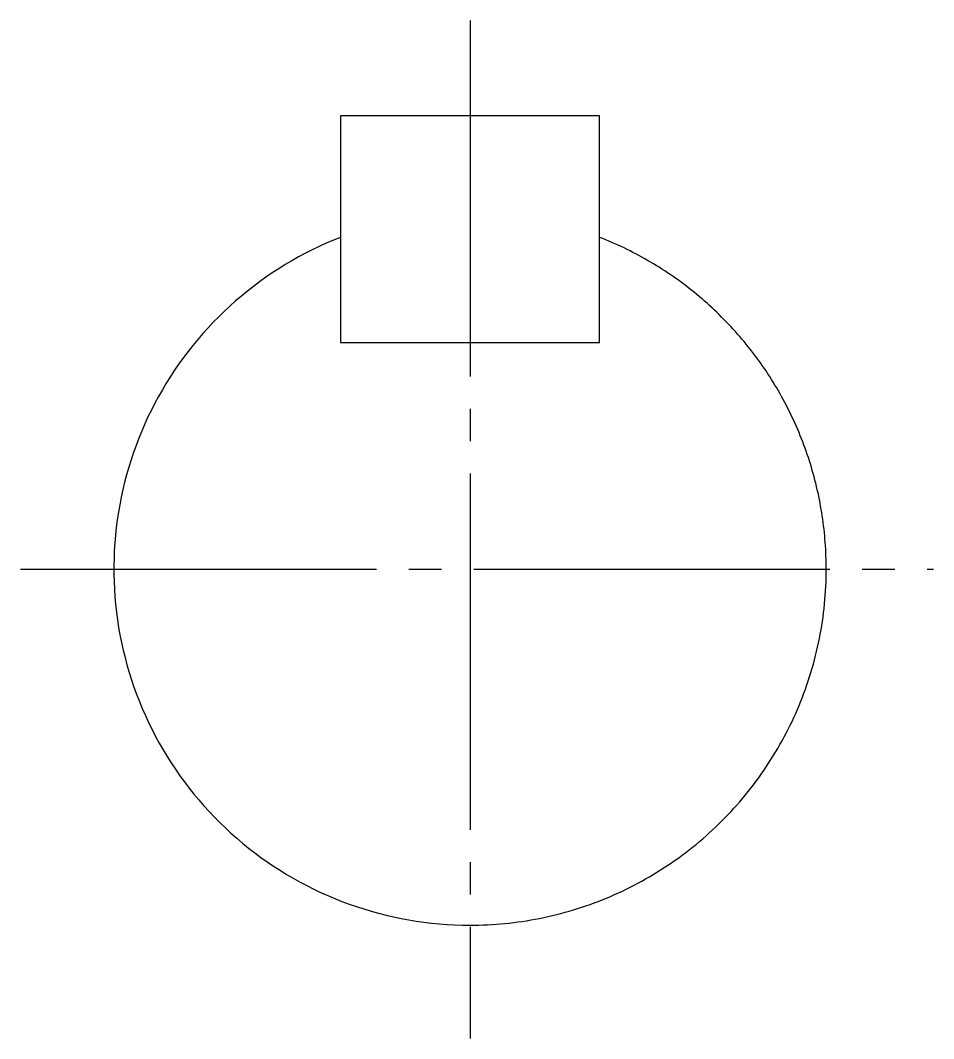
# Model space of a CAD drawing. Extents: x 0 to 661, y 0 to 384.
# Drawn here: x 469.5 to 497.7, y 50.5 to 81.95 of the extents above; entities that cross this region are included whole.
import ezdxf

# ---------------------------------------------------------------- set-up
doc = ezdxf.new("R2010")
doc.units = 0
doc.linetypes.add('DASH_CENTER', pattern=[14, 11, -1, 1, -1])
doc.layers.get('0').update_dxf_attribs({"linetype": 'CONTINUOUS'})

msp = doc.modelspace()

# ---------------------------------------------------------------- linework, layer by layer
at = {"color": 1, "linetype": 'DASH_CENTER'}
for p, q in [((483.389, 81.951), (483.389, 50.496)), ((469.503, 65), (497.705, 65))]:
    msp.add_line(p, q, dxfattribs=at)
at = {"color": 7, "linetype": 'CONTINUOUS'}
for p, q in [((479.389, 79), (479.389, 72)), ((487.389, 79), (479.389, 79)), ((487.389, 75.314), (487.389, 79)), ((487.389, 72), (487.389, 75.314)), ((479.389, 72), (487.389, 72))]:
    msp.add_line(p, q, dxfattribs=at)
for points in [[(479.389, 75.247, 0), (479.168, 75.158, 0), (478.949, 75.064, 0), (478.733, 74.966, 0), (478.518, 74.863, 0), (478.306, 74.755, 0), (478.096, 74.643, 0), (477.889, 74.526, 0), (477.684, 74.405, 0), (477.482, 74.279, 0), (477.282, 74.149, 0), (477.086, 74.015, 0), (476.892, 73.877, 0), (476.702, 73.734, 0), (476.515, 73.587, 0), (476.33, 73.436, 0), (476.149, 73.282, 0), (475.972, 73.123, 0), (475.798, 72.961, 0), (475.628, 72.795, 0), (475.461, 72.625, 0), (475.298, 72.452, 0), (475.138, 72.275, 0), (474.983, 72.095, 0), (474.831, 71.911, 0), (474.684, 71.725, 0), (474.54, 71.535, 0), (474.401, 71.342, 0), (474.266, 71.146, 0), (474.135, 70.947, 0), (474.009, 70.745, 0), (473.887, 70.541, 0), (473.769, 70.334, 0), (473.656, 70.125, 0), (473.547, 69.913, 0), (473.443, 69.699, 0), (473.344, 69.483, 0), (473.249, 69.264, 0), (473.159, 69.044, 0), (473.074, 68.822, 0), (472.994, 68.598, 0), (472.919, 68.372, 0), (472.848, 68.144, 0), (472.782, 67.916, 0), (472.722, 67.686, 0), (472.666, 67.454, 0), (472.616, 67.222, 0), (472.57, 66.988, 0), (472.53, 66.754, 0), (472.494, 66.518, 0), (472.464, 66.282, 0), (472.439, 66.046, 0), (472.419, 65.808, 0), (472.404, 65.571, 0), (472.394, 65.333, 0), (472.389, 65.095, 0), (472.39, 64.857, 0), (472.396, 64.619, 0), (472.406, 64.381, 0), (472.422, 64.144, 0), (472.443, 63.907, 0), (472.47, 63.67, 0), (472.501, 63.434, 0), (472.537, 63.199, 0), (472.579, 62.965, 0), (472.625, 62.731, 0), (472.677, 62.499, 0), (472.734, 62.268, 0), (472.795, 62.038, 0), (472.862, 61.81, 0), (472.933, 61.583, 0), (473.01, 61.357, 0), (473.091, 61.133, 0), (473.177, 60.912, 0), (473.268, 60.692, 0), (473.363, 60.474, 0), (473.464, 60.258, 0), (473.569, 60.044, 0), (473.678, 59.833, 0), (473.792, 59.624, 0), (473.911, 59.418, 0), (474.034, 59.214, 0), (474.161, 59.013, 0), (474.293, 58.815, 0), (474.429, 58.619, 0), (474.569, 58.427, 0), (474.713, 58.238, 0), (474.861, 58.051, 0), (475.014, 57.869, 0), (475.17, 57.689, 0), (475.33, 57.513, 0), (475.494, 57.34, 0), (475.662, 57.171, 0), (475.833, 57.006, 0), (476.007, 56.844, 0), (476.186, 56.687, 0), (476.367, 56.533, 0), (476.552, 56.383, 0), (476.74, 56.237, 0), (476.931, 56.095, 0), (477.125, 55.958, 0), (477.322, 55.824, 0), (477.522, 55.695, 0), (477.725, 55.57, 0), (477.93, 55.45, 0), (478.138, 55.334, 0), (478.349, 55.223, 0), (478.561, 55.116, 0), (478.776, 55.014, 0), (478.993, 54.916, 0), (479.213, 54.824, 0), (479.434, 54.736, 0), (479.657, 54.653, 0), (479.881, 54.574, 0), (480.108, 54.501, 0), (480.336, 54.432, 0), (480.565, 54.369, 0), (480.796, 54.31, 0), (481.028, 54.257, 0), (481.261, 54.208, 0), (481.495, 54.164, 0), (481.729, 54.126, 0), (481.965, 54.093, 0), (482.201, 54.064, 0), (482.438, 54.041, 0), (482.676, 54.023, 0), (482.913, 54.01, 0), (483.151, 54.003, 0), (483.389, 54, 0)], [(494.389, 65, 0), (494.389, 65.103, 0), (494.387, 65.206, 0), (494.385, 65.309, 0), (494.381, 65.412, 0), (494.377, 65.515, 0), (494.372, 65.618, 0), (494.365, 65.721, 0), (494.358, 65.823, 0), (494.35, 65.926, 0), (494.341, 66.029, 0), (494.331, 66.131, 0), (494.32, 66.234, 0), (494.308, 66.336, 0), (494.295, 66.438, 0), (494.281, 66.54, 0), (494.266, 66.642, 0), (494.25, 66.744, 0), (494.233, 66.845, 0), (494.215, 66.947, 0), (494.197, 67.048, 0), (494.177, 67.149, 0), (494.156, 67.25, 0), (494.135, 67.351, 0), (494.112, 67.451, 0), (494.089, 67.552, 0), (494.065, 67.652, 0), (494.039, 67.752, 0), (494.013, 67.851, 0), (493.986, 67.951, 0), (493.958, 68.05, 0), (493.929, 68.149, 0), (493.899, 68.247, 0), (493.868, 68.345, 0), (493.836, 68.443, 0), (493.803, 68.541, 0), (493.77, 68.638, 0), (493.735, 68.736, 0), (493.7, 68.832, 0), (493.664, 68.929, 0), (493.626, 69.025, 0), (493.588, 69.12, 0), (493.549, 69.216, 0), (493.509, 69.311, 0), (493.468, 69.405, 0), (493.427, 69.499, 0), (493.384, 69.593, 0), (493.341, 69.686, 0), (493.296, 69.779, 0), (493.251, 69.872, 0), (493.205, 69.964, 0), (493.158, 70.056, 0), (493.11, 70.147, 0), (493.062, 70.238, 0), (493.012, 70.328, 0), (492.962, 70.418, 0), (492.911, 70.508, 0), (492.859, 70.597, 0), (492.806, 70.685, 0), (492.752, 70.773, 0), (492.698, 70.86, 0), (492.643, 70.947, 0), (492.587, 71.034, 0), (492.53, 71.12, 0), (492.472, 71.205, 0), (492.413, 71.29, 0), (492.354, 71.374, 0), (492.294, 71.457, 0), (492.233, 71.541, 0), (492.172, 71.623, 0), (492.109, 71.705, 0), (492.046, 71.787, 0), (491.982, 71.867, 0), (491.917, 71.947, 0), (491.852, 72.027, 0), (491.786, 72.106, 0), (491.719, 72.184, 0), (491.651, 72.262, 0), (491.583, 72.339, 0), (491.514, 72.415, 0), (491.444, 72.491, 0), (491.374, 72.566, 0), (491.302, 72.641, 0), (491.23, 72.714, 0), (491.158, 72.787, 0), (491.085, 72.86, 0), (491.011, 72.932, 0), (490.936, 73.003, 0), (490.861, 73.073, 0), (490.785, 73.143, 0), (490.708, 73.212, 0), (490.631, 73.28, 0), (490.553, 73.347, 0), (490.475, 73.414, 0), (490.396, 73.48, 0), (490.316, 73.545, 0), (490.236, 73.61, 0), (490.155, 73.673, 0), (490.073, 73.736, 0), (489.991, 73.799, 0), (489.908, 73.86, 0), (489.825, 73.921, 0), (489.741, 73.98, 0), (489.657, 74.04, 0), (489.572, 74.098, 0), (489.487, 74.155, 0), (489.401, 74.212, 0), (489.314, 74.268, 0), (489.227, 74.323, 0), (489.139, 74.377, 0), (489.051, 74.431, 0), (488.963, 74.483, 0), (488.874, 74.535, 0), (488.784, 74.586, 0), (488.694, 74.636, 0), (488.604, 74.685, 0), (488.513, 74.734, 0), (488.421, 74.781, 0), (488.33, 74.828, 0), (488.237, 74.874, 0), (488.145, 74.919, 0), (488.052, 74.963, 0), (487.958, 75.006, 0), (487.864, 75.049, 0), (487.77, 75.09, 0), (487.675, 75.131, 0), (487.58, 75.17, 0), (487.485, 75.209, 0), (487.389, 75.247, 0)], [(483.389, 54, 0), (483.524, 54.001, 0), (483.659, 54.003, 0), (483.794, 54.008, 0), (483.929, 54.013, 0), (484.064, 54.021, 0), (484.198, 54.03, 0), (484.333, 54.041, 0), (484.467, 54.053, 0), (484.601, 54.067, 0), (484.736, 54.083, 0), (484.869, 54.1, 0), (485.003, 54.119, 0), (485.136, 54.14, 0), (485.27, 54.162, 0), (485.402, 54.186, 0), (485.535, 54.211, 0), (485.667, 54.239, 0), (485.799, 54.267, 0), (485.931, 54.298, 0), (486.062, 54.33, 0), (486.193, 54.363, 0), (486.323, 54.398, 0), (486.453, 54.435, 0), (486.582, 54.474, 0), (486.711, 54.514, 0), (486.84, 54.555, 0), (486.967, 54.598, 0), (487.095, 54.643, 0), (487.222, 54.689, 0), (487.348, 54.737, 0), (487.473, 54.786, 0), (487.599, 54.837, 0), (487.723, 54.89, 0), (487.847, 54.944, 0), (487.97, 54.999, 0), (488.092, 55.056, 0), (488.214, 55.115, 0), (488.335, 55.175, 0), (488.455, 55.236, 0), (488.574, 55.299, 0), (488.693, 55.363, 0), (488.811, 55.429, 0), (488.928, 55.496, 0), (489.044, 55.565, 0), (489.159, 55.635, 0), (489.274, 55.707, 0), (489.388, 55.779, 0), (489.5, 55.854, 0), (489.612, 55.929, 0), (489.723, 56.007, 0), (489.833, 56.085, 0), (489.942, 56.165, 0), (490.05, 56.246, 0), (490.157, 56.328, 0), (490.262, 56.412, 0), (490.367, 56.497, 0), (490.471, 56.583, 0), (490.574, 56.671, 0), (490.676, 56.76, 0), (490.776, 56.849, 0), (490.876, 56.941, 0), (490.974, 57.033, 0), (491.071, 57.127, 0), (491.167, 57.222, 0), (491.262, 57.318, 0), (491.356, 57.415, 0), (491.448, 57.513, 0), (491.539, 57.613, 0), (491.63, 57.713, 0), (491.718, 57.815, 0), (491.806, 57.918, 0), (491.892, 58.022, 0), (491.977, 58.127, 0), (492.061, 58.233, 0), (492.143, 58.339, 0), (492.224, 58.447, 0), (492.304, 58.556, 0), (492.382, 58.666, 0), (492.459, 58.777, 0), (492.535, 58.889, 0), (492.609, 59.001, 0), (492.682, 59.115, 0), (492.754, 59.23, 0), (492.824, 59.345, 0), (492.893, 59.461, 0), (492.96, 59.578, 0), (493.026, 59.696, 0), (493.09, 59.815, 0), (493.153, 59.934, 0), (493.214, 60.054, 0), (493.274, 60.175, 0), (493.333, 60.297, 0), (493.39, 60.419, 0), (493.445, 60.542, 0), (493.499, 60.666, 0), (493.552, 60.791, 0), (493.603, 60.916, 0), (493.652, 61.041, 0), (493.7, 61.167, 0), (493.746, 61.294, 0), (493.791, 61.422, 0), (493.834, 61.55, 0), (493.875, 61.678, 0), (493.915, 61.807, 0), (493.954, 61.936, 0), (493.991, 62.066, 0), (494.026, 62.197, 0), (494.059, 62.327, 0), (494.091, 62.458, 0), (494.122, 62.59, 0), (494.15, 62.722, 0), (494.178, 62.854, 0), (494.203, 62.987, 0), (494.227, 63.119, 0), (494.249, 63.253, 0), (494.27, 63.386, 0), (494.289, 63.52, 0), (494.306, 63.654, 0), (494.322, 63.788, 0), (494.336, 63.922, 0), (494.348, 64.056, 0), (494.359, 64.191, 0), (494.368, 64.326, 0), (494.376, 64.46, 0), (494.382, 64.595, 0), (494.386, 64.73, 0), (494.388, 64.865, 0), (494.389, 65, 0)]]:
    msp.add_polyline3d(points, dxfattribs=at)

doc.saveas('drawing.dxf')
